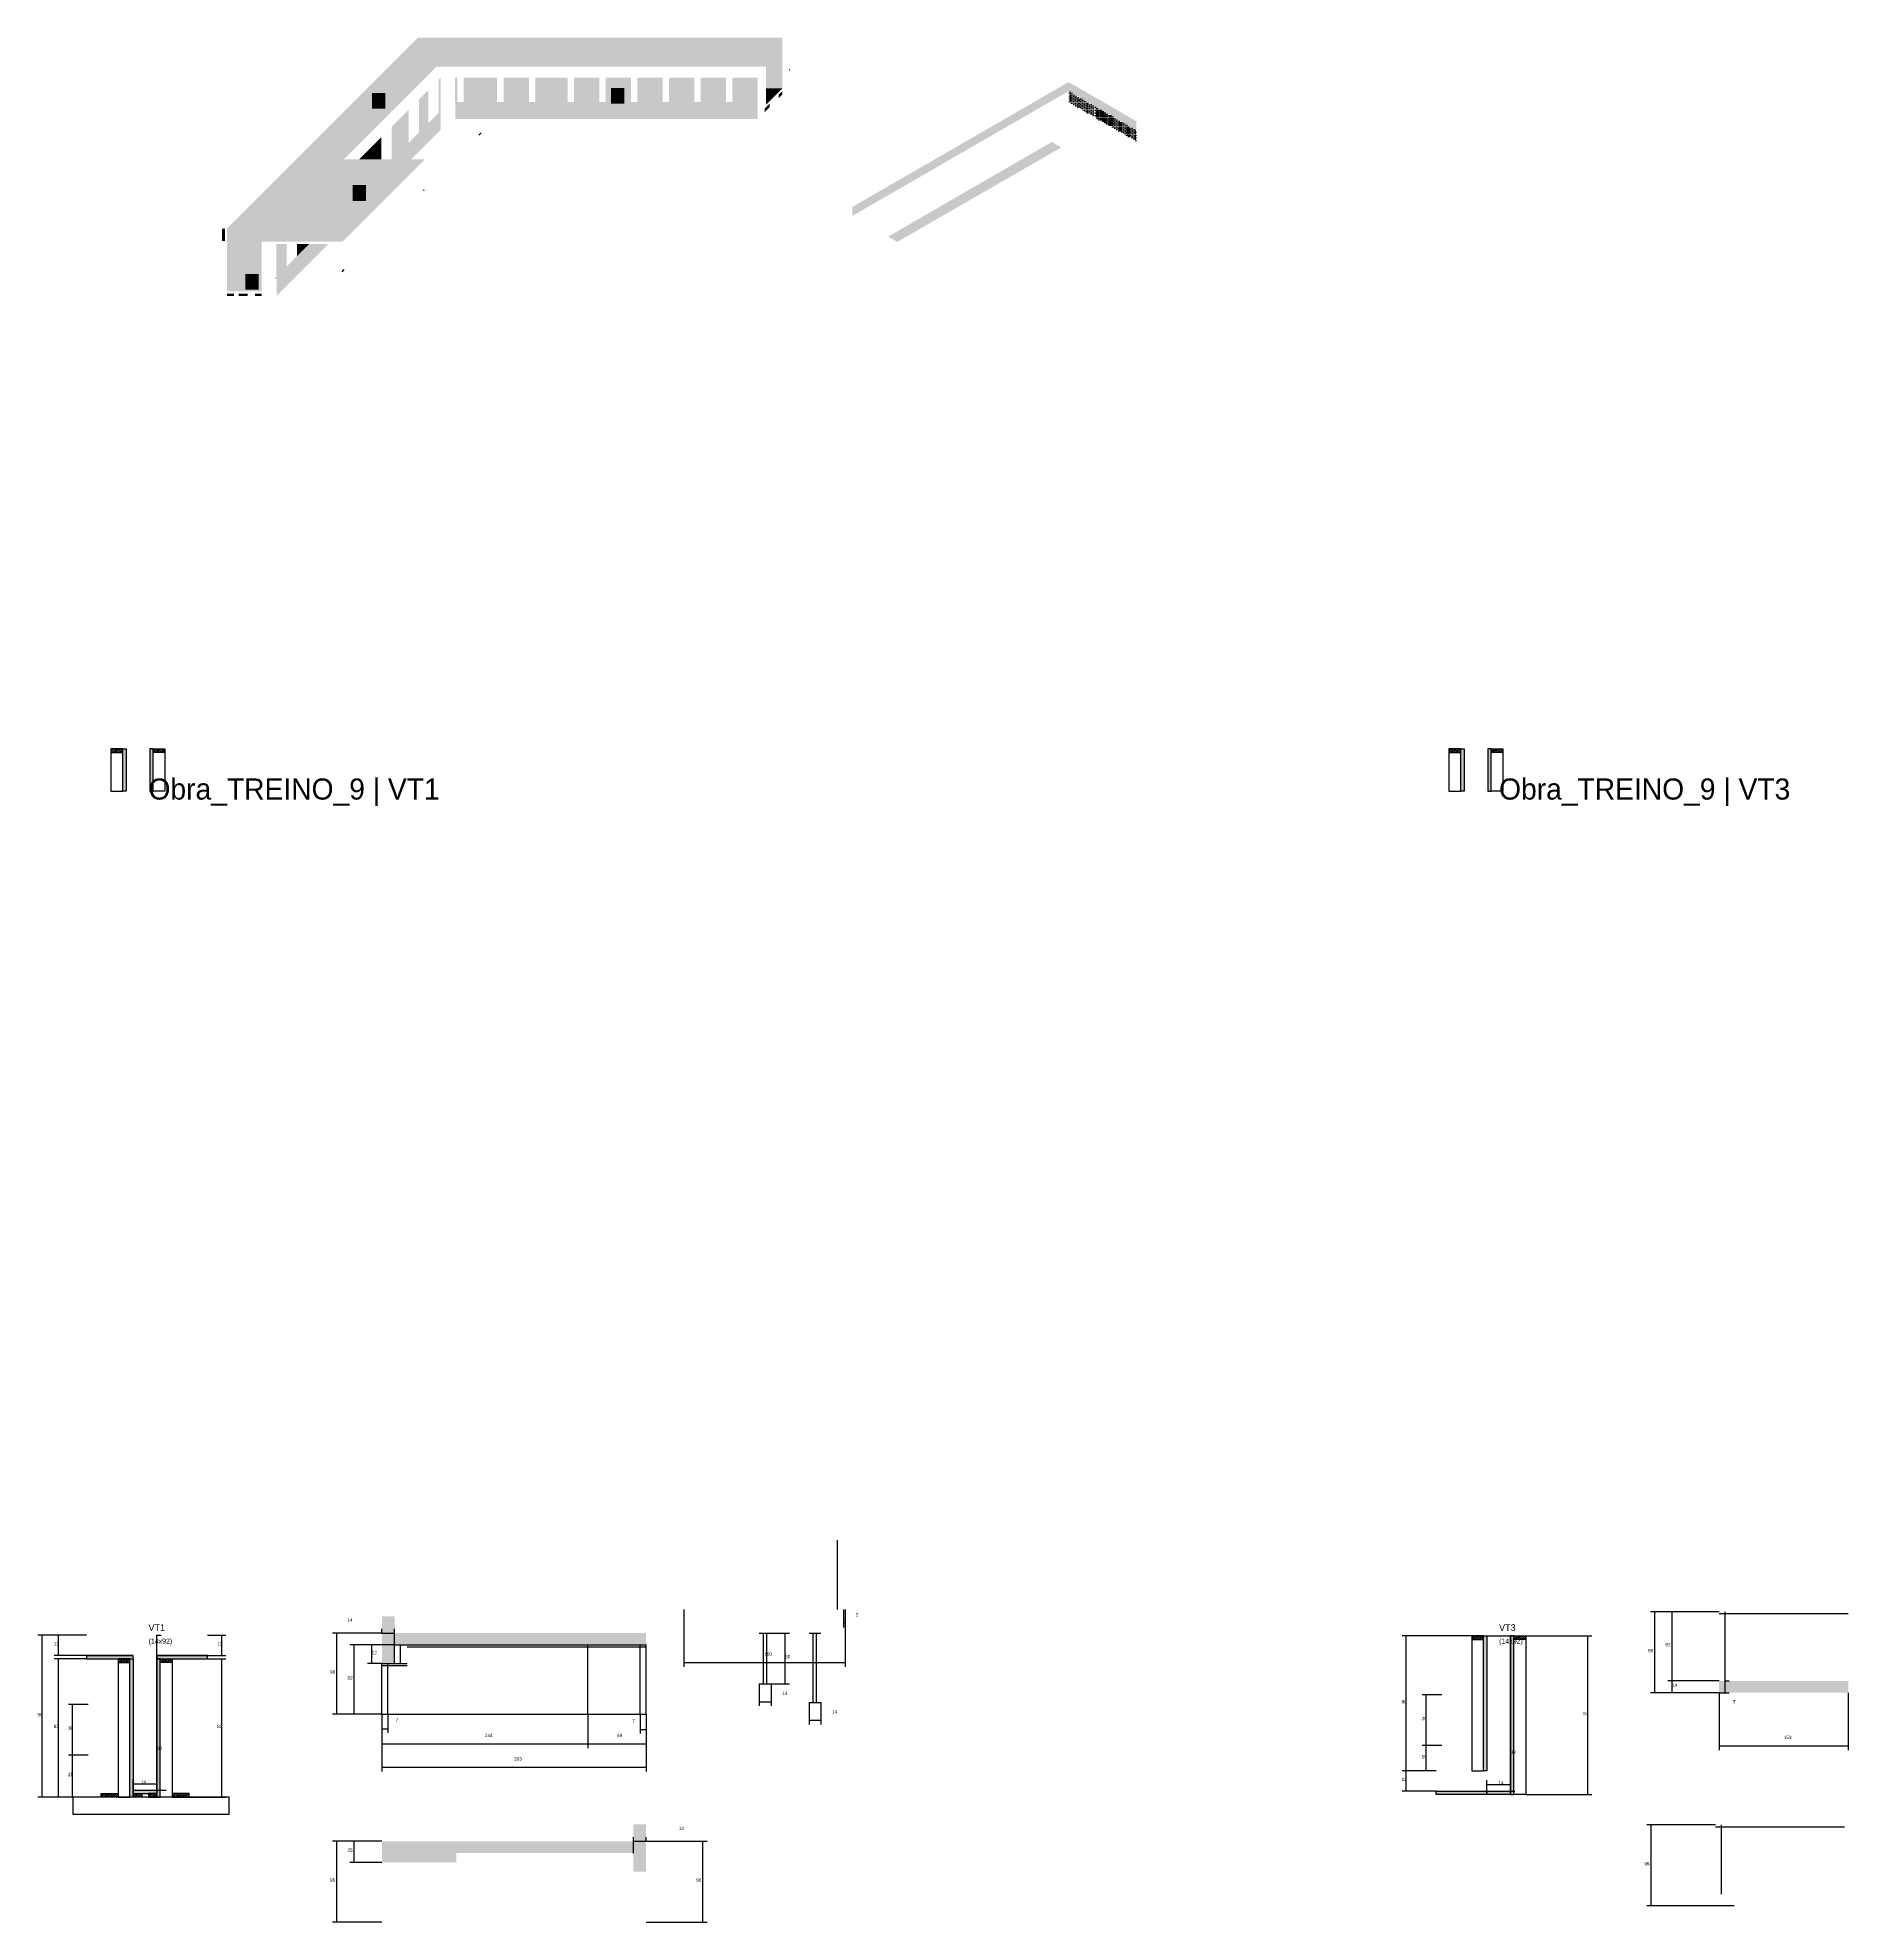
# Model space of a CAD drawing. Header units: metres. Extents: x -65046 to 21926, y -45195 to 1016.
# Drawn here: x 11069 to 13214, y -44340 to -42107 of the extents above; entities that cross this region are included whole.
import ezdxf

# ---------------------------------------------------------------- set-up
doc = ezdxf.new("R2010")
doc.units = ezdxf.units.M
for name, color, linetype in [('COTA', 241, 'Continuous'), ('Hachura', 253, 'Continuous'), ('LABEL_ID', 3, 'Continuous'), ('Madeira', 126, 'Continuous'), ('Painéis', 200, 'Continuous'), ('SARR_2.2x7', 40, 'Continuous'), ('SARR_EDITAR', 141, 'Continuous'), ('Texto Seção', 7, 'Continuous')]:
    doc.layers.add(name, color=color, linetype=linetype)
pattern_1 = [(45, (0, 0), (-230.1842, 230.1842), [])]

msp = doc.modelspace()

# ---------------------------------------------------------------- hatches: boundary and pattern name
at = {"layer": 'COTA'}
h = msp.add_hatch(dxfattribs=at)
h.set_pattern_fill('AR-CONC', scale=0.03)
h.paths.add_polyline_path([(11491.5, -44011.5), (11789.5, -44011.5), (11789.5, -43997.5), (11491.5, -43997.5), (11491.5, -43977.5), (11476.5, -43977.5), (11476.5, -44033.5), (11491.5, -44033.5)])
h = msp.add_hatch(dxfattribs=at)
h.set_pattern_fill('AR-CONC', scale=0.03)
h.paths.add_polyline_path([(13060.7, -44068.2), (13060.7, -44054.2), (13060.7, -44054.2), (13213.7, -44054.2), (13213.7, -44054.2), (13213.7, -44068.2), (13213.7, -44068.2), (13060.7, -44068.2)])
h = msp.add_hatch(dxfattribs=at)
h.set_pattern_fill('AR-CONC', scale=0.03)
h.paths.add_polyline_path([(11564.5, -44269.1), (11564.5, -44258.1), (11774.5, -44258.1), (11774.5, -44280.1), (11789.5, -44280.1), (11789.5, -44224.1), (11774.5, -44224.1), (11774.5, -44244.1), (11476.5, -44244.1), (11476.5, -44269.1)])
at = {"layer": 'Hachura'}
h = msp.add_hatch(color=8, dxfattribs=at)
h.dxf.hatch_style = 1
h.paths.add_polyline_path([(11334.2, -42348.9), (11519.2, -42163.9), (11519.2, -42107.4), (11519.2, -42107.4), (11293.1, -42333.5), (11293.1, -42407.9), (11334.2, -42366.9)])
h = msp.add_hatch(color=8, dxfattribs=at)
h.dxf.hatch_style = 1
h.paths.add_polyline_path([(11519.2, -42163.9), (11541.2, -42141.9), (11931.7, -42141.9), (11931.7, -42167.5), (11951, -42167.5), (11951, -42107.4), (11519.2, -42107.4)])
h = msp.add_hatch(color=8, dxfattribs=at)
h.dxf.hatch_style = 1
h.paths.add_polyline_path([(11960.6, -42144.9), (11958.6, -42144.9), (11958.6, -42147.1)])
h = msp.add_hatch(color=8, dxfattribs=at)
h.dxf.hatch_style = 1
h.paths.add_polyline_path([(11464.9, -42191.3), (11480.6, -42191.3), (11480.6, -42191.3), (11480.6, -42172.8), (11480.6, -42172.8), (11464.9, -42172.8), (11464.9, -42172.8), (11464.9, -42191.3)])
h = msp.add_hatch(color=8, dxfattribs=at)
h.dxf.hatch_style = 1
h.paths.add_polyline_path([(11522.8, -42217.2), (11531.5, -42208.6), (11531.5, -42208.6), (11531.5, -42169.6), (11531.5, -42169.6), (11522.8, -42178.3), (11522.8, -42178.3), (11522.8, -42217.2)])
h = msp.add_hatch(color=8, dxfattribs=at)
h.dxf.hatch_style = 1
h.paths.add_polyline_path([(11543.7, -42198.8), (11546, -42196.5), (11546, -42196.5), (11546, -42155), (11546, -42155), (11543.7, -42157.4), (11543.7, -42157.4), (11543.7, -42198.8)])
h = msp.add_hatch(color=8, dxfattribs=at)
h.dxf.hatch_style = 1
h.paths.add_polyline_path([(11563.3, -42183.6), (11565.8, -42183.6), (11565.8, -42183.6), (11565.8, -42154.9), (11565.8, -42154.9), (11563.3, -42154.9), (11563.3, -42154.9), (11563.3, -42183.6)])
h = msp.add_hatch(color=8, dxfattribs=at)
h.dxf.hatch_style = 1
h.paths.add_polyline_path([(11573.3, -42183.6), (11610.7, -42183.6), (11610.7, -42183.6), (11610.7, -42154.8), (11610.7, -42154.8), (11573.3, -42154.8), (11573.3, -42154.8), (11573.3, -42183.6)])
h = msp.add_hatch(color=8, dxfattribs=at)
h.dxf.hatch_style = 1
h.paths.add_polyline_path([(11610.6, -42183.6), (11613, -42183.6), (11613, -42183.6), (11613, -42154.9), (11613, -42154.9), (11610.6, -42154.9), (11610.6, -42154.9), (11610.6, -42183.6)])
h = msp.add_hatch(color=8, dxfattribs=at)
h.dxf.hatch_style = 1
h.paths.add_polyline_path([(11620.6, -42183.6), (11648.2, -42183.6), (11648.2, -42183.6), (11648.2, -42154.8), (11648.2, -42154.8), (11620.6, -42154.8), (11620.6, -42154.8), (11620.6, -42183.6)])
h = msp.add_hatch(color=8, dxfattribs=at)
h.dxf.hatch_style = 1
h.paths.add_polyline_path([(11648.1, -42183.6), (11650.6, -42183.6), (11650.6, -42183.6), (11650.6, -42154.9), (11650.6, -42154.9), (11648.1, -42154.9), (11648.1, -42154.9), (11648.1, -42183.6)])
h = msp.add_hatch(color=8, dxfattribs=at)
h.dxf.hatch_style = 1
h.paths.add_polyline_path([(11658.1, -42183.6), (11694.2, -42183.6), (11694.2, -42183.6), (11694.2, -42154.8), (11694.2, -42154.8), (11658.1, -42154.8), (11658.1, -42154.8), (11658.1, -42183.6)])
h = msp.add_hatch(color=8, dxfattribs=at)
h.dxf.hatch_style = 1
h.paths.add_polyline_path([(11694.1, -42183.6), (11696.5, -42183.6), (11696.5, -42183.6), (11696.5, -42154.9), (11696.5, -42154.9), (11694.1, -42154.9), (11694.1, -42154.9), (11694.1, -42183.6)])
h = msp.add_hatch(color=8, dxfattribs=at)
h.dxf.hatch_style = 1
h.paths.add_polyline_path([(11704, -42183.6), (11731.7, -42183.6), (11731.7, -42183.6), (11731.7, -42154.8), (11731.7, -42154.8), (11704, -42154.8), (11704, -42154.8), (11704, -42183.6)])
h = msp.add_hatch(color=8, dxfattribs=at)
h.dxf.hatch_style = 1
h.paths.add_polyline_path([(11731.6, -42183.6), (11734, -42183.6), (11734, -42183.6), (11734, -42154.9), (11734, -42154.9), (11731.6, -42154.9), (11731.6, -42154.9), (11731.6, -42183.6)])
h = msp.add_hatch(color=8, dxfattribs=at)
h.dxf.hatch_style = 1
h.paths.add_polyline_path([(11741.6, -42183.6), (11769.2, -42183.6), (11769.2, -42183.6), (11769.2, -42154.8), (11769.2, -42154.8), (11741.6, -42154.8), (11741.6, -42154.8), (11741.6, -42183.6)])
h = msp.add_hatch(color=8, dxfattribs=at)
h.dxf.hatch_style = 1
h.paths.add_polyline_path([(11747.8, -42185.7), (11763.6, -42185.7), (11763.6, -42185.7), (11763.6, -42167.1), (11763.6, -42167.1), (11747.8, -42167.1), (11747.8, -42167.1), (11747.8, -42185.7)])
h = msp.add_hatch(color=8, dxfattribs=at)
h.dxf.hatch_style = 1
h.paths.add_polyline_path([(11769.1, -42183.6), (11771.6, -42183.6), (11771.6, -42183.6), (11771.6, -42154.9), (11771.6, -42154.9), (11769.1, -42154.9), (11769.1, -42154.9), (11769.1, -42183.6)])
h = msp.add_hatch(color=8, dxfattribs=at)
h.dxf.hatch_style = 1
h.paths.add_polyline_path([(11779.1, -42183.6), (11806.8, -42183.6), (11806.8, -42183.6), (11806.8, -42154.8), (11806.8, -42154.8), (11779.1, -42154.8), (11779.1, -42154.8), (11779.1, -42183.6)])
h = msp.add_hatch(color=8, dxfattribs=at)
h.dxf.hatch_style = 1
h.paths.add_polyline_path([(11806.7, -42183.6), (11809.1, -42183.6), (11809.1, -42183.6), (11809.1, -42154.9), (11809.1, -42154.9), (11806.7, -42154.9), (11806.7, -42154.9), (11806.7, -42183.6)])
h = msp.add_hatch(color=8, dxfattribs=at)
h.dxf.hatch_style = 1
h.paths.add_polyline_path([(11816.6, -42183.6), (11844.3, -42183.6), (11844.3, -42183.6), (11844.3, -42154.8), (11844.3, -42154.8), (11816.6, -42154.8), (11816.6, -42154.8), (11816.6, -42183.6)])
h = msp.add_hatch(color=8, dxfattribs=at)
h.dxf.hatch_style = 1
h.paths.add_polyline_path([(11844.2, -42183.6), (11846.6, -42183.6), (11846.6, -42183.6), (11846.6, -42154.9), (11846.6, -42154.9), (11844.2, -42154.9), (11844.2, -42154.9), (11844.2, -42183.6)])
h = msp.add_hatch(color=8, dxfattribs=at)
h.dxf.hatch_style = 1
h.paths.add_polyline_path([(11854.2, -42183.6), (11881.8, -42183.6), (11881.8, -42183.6), (11881.8, -42154.8), (11881.8, -42154.8), (11854.2, -42154.8), (11854.2, -42154.8), (11854.2, -42183.6)])
h = msp.add_hatch(color=8, dxfattribs=at)
h.dxf.hatch_style = 1
h.paths.add_polyline_path([(11881.7, -42183.6), (11884.2, -42183.6), (11884.2, -42183.6), (11884.2, -42154.9), (11884.2, -42154.9), (11881.7, -42154.9), (11881.7, -42154.9), (11881.7, -42183.6)])
h = msp.add_hatch(color=8, dxfattribs=at)
h.dxf.hatch_style = 1
h.paths.add_polyline_path([(11891.7, -42183.6), (11919.4, -42183.6), (11919.4, -42183.6), (11919.4, -42154.8), (11919.4, -42154.8), (11891.7, -42154.8), (11891.7, -42154.8), (11891.7, -42183.6)])
h = msp.add_hatch(color=8, dxfattribs=at)
h.dxf.hatch_style = 1
h.paths.add_polyline_path([(11919.3, -42183.6), (11921.7, -42183.6), (11921.7, -42183.6), (11921.7, -42154.9), (11921.7, -42154.9), (11919.3, -42154.9), (11919.3, -42154.9), (11919.3, -42183.6)])
h = msp.add_hatch(color=8, dxfattribs=at)
h.dxf.hatch_style = 1
h.paths.add_polyline_path([(11931.7, -42167.5), (11931.7, -42186.6), (11951, -42167.5)])
h = msp.add_hatch(color=8, dxfattribs=at)
h.dxf.hatch_style = 1
h.paths.add_polyline_path([(11951, -42174.7), (11951, -42170.5), (11946.7, -42174.7), (11946.7, -42178.9)])
h = msp.add_hatch(color=8, dxfattribs=at)
h.dxf.hatch_style = 1
h.paths.add_polyline_path([(12033.9, -42307.9), (12033.9, -42318.5), (12033.9, -42318.5), (12290, -42170.7), (12290, -42170.7), (12290, -42160), (12290, -42160), (12033.9, -42307.9)])
h = msp.add_hatch(color=8, dxfattribs=at)
h.dxf.hatch_style = 1
h.paths.add_polyline_path([(12321.1, -42177.9), (12290, -42160), (12290, -42170.7), (12321.1, -42188.6), (12370.4, -42217.1), (12370.4, -42206.4)])
h = msp.add_hatch(dxfattribs=at)
h.set_pattern_fill('DOTS', scale=1.037)
h.paths.add_polyline_path([(12321.1, -42201.6), (12321.1, -42188.6), (12290, -42170.7), (12290, -42183.7)])
h = msp.add_hatch(color=8, dxfattribs=at)
h.dxf.hatch_style = 1
h.paths.add_polyline_path([(11490.4, -42249.6), (11508.1, -42231.9), (11508.1, -42231.9), (11508.1, -42192.9), (11508.1, -42192.9), (11490.4, -42210.7), (11490.4, -42210.7), (11490.4, -42249.6)])
h = msp.add_hatch(color=8, dxfattribs=at)
h.dxf.hatch_style = 1
h.paths.add_polyline_path([(11543.8, -42198.7), (11543.8, -42196.3), (11490.4, -42249.6), (11490.4, -42251.5), (11491, -42251.5)])
h = msp.add_hatch(color=8, dxfattribs=at)
h.dxf.hatch_style = 1
h.paths.add_polyline_path([(11546.1, -42213.5), (11546.1, -42196.4), (11491, -42251.5), (11511, -42251.5), (11546.1, -42216.4)])
h = msp.add_hatch(color=8, dxfattribs=at)
h.dxf.hatch_style = 1
h.paths.add_polyline_path([(11520.3, -42219.7), (11522.7, -42217.3), (11522.7, -42217.3), (11522.7, -42178), (11522.7, -42178), (11520.3, -42180.4), (11520.3, -42180.4), (11520.3, -42219.7)])
h = msp.add_hatch(color=8, dxfattribs=at)
h.dxf.hatch_style = 1
h.paths.add_polyline_path([(11921.8, -42183.6), (11762.1, -42183.6), (11749.2, -42183.6), (11563.4, -42183.6), (11563.4, -42203.6), (11921.8, -42203.6)])
h = msp.add_hatch(color=8, dxfattribs=at)
h.dxf.hatch_style = 1
h.paths.add_polyline_path([(11935.8, -42185.5), (11929.8, -42191.5), (11929.8, -42195.7), (11935.8, -42189.7)])
h = msp.add_hatch(dxfattribs=at)
h.set_pattern_fill('DOTS', scale=1.037)
h.paths.add_polyline_path([(12321.8, -42189), (12321.8, -42202.1), (12343, -42214.3), (12343, -42201.2)])
h = msp.add_hatch(dxfattribs=at)
h.set_pattern_fill('ANSI36', scale=15)
h.paths.add_polyline_path([(11334.3, -42220.2), (11331.8, -42222.7), (11388.4, -42222.7), (11390.9, -42220.2)])
h = msp.add_hatch(color=8, dxfattribs=at)
h.dxf.hatch_style = 1
h.paths.add_polyline_path([(11490.3, -42210.8), (11487.9, -42213.1), (11487.9, -42251.6), (11490.3, -42251.6)])
h = msp.add_hatch(dxfattribs=at)
h.set_pattern_fill('ANSI36', scale=15)
h.paths.add_polyline_path([(11620, -42220.2), (11542.3, -42220.2), (11539.8, -42222.7), (11617.5, -42222.7)])
h = msp.add_hatch(dxfattribs=at)
h.set_pattern_fill('ANSI36', scale=15)
h.paths.add_polyline_path([(11620, -42220.2), (11617.5, -42222.7), (11617.5, -42236.3), (11620, -42233.8)])
h = msp.add_hatch(dxfattribs=at)
h.set_pattern_fill('DOTS', scale=1.037)
h.paths.add_polyline_path([(12343.3, -42201.4), (12343.3, -42214.4), (12370.4, -42230.1), (12370.4, -42217.1)])
h = msp.add_hatch(color=8, dxfattribs=at)
h.dxf.hatch_style = 1
h.paths.add_polyline_path([(11449.5, -42251.5), (11475.7, -42251.5), (11475.7, -42225.4)])
h = msp.add_hatch(color=8, dxfattribs=at)
h.dxf.hatch_style = 1
h.paths.add_polyline_path([(12281.4, -42237.4), (12271, -42231.4), (12271, -42230.5), (12076.2, -42343), (12087.1, -42349.3)])
h = msp.add_hatch(color=8, dxfattribs=at)
h.dxf.hatch_style = 1
h.paths.add_polyline_path([(11334.2, -42348.9), (11336.8, -42348.9), (11349.1, -42348.9), (11429.8, -42348.9), (11527.2, -42251.5), (11431.6, -42251.5)])
h = msp.add_hatch(color=8, dxfattribs=at)
h.dxf.hatch_style = 1
h.paths.add_polyline_path([(11441.9, -42300.9), (11457.8, -42300.9), (11457.8, -42300.9), (11457.8, -42282), (11457.8, -42282), (11441.9, -42282), (11441.9, -42282), (11441.9, -42300.9)])
h = msp.add_hatch(dxfattribs=at)
h.set_pattern_fill('ANSI36', scale=15)
h.paths.add_polyline_path([(11267.4, -42287.6), (11264.8, -42290.1), (11321.4, -42290.1), (11323.9, -42287.6)])
h = msp.add_hatch(dxfattribs=at)
h.set_pattern_fill('ANSI36', scale=15)
h.paths.add_polyline_path([(11494, -42287.6), (11491.5, -42290.1), (11550.5, -42290.1), (11553, -42287.6)])
h = msp.add_hatch(dxfattribs=at)
h.set_pattern_fill('ANSI36', scale=15)
h.paths.add_polyline_path([(11553, -42287.6), (11550.5, -42290.1), (11550.5, -42303.7), (11553, -42301.2)])
h = msp.add_hatch(color=8, dxfattribs=at)
h.dxf.hatch_style = 1
h.paths.add_polyline_path([(11290.6, -42333.5), (11286.9, -42333.5), (11286.9, -42348.4), (11290.6, -42348.4)])
h = msp.add_hatch(color=8, dxfattribs=at)
h.dxf.hatch_style = 1
h.paths.add_polyline_path([(11393.1, -42351.7), (11390.5, -42351.7), (11349.1, -42393.1), (11351.7, -42393.1)])
h = msp.add_hatch(color=8, dxfattribs=at)
h.dxf.hatch_style = 1
h.paths.add_polyline_path([(11351.4, -42390.8), (11363.7, -42378.5), (11363.7, -42378.5), (11363.7, -42351.7), (11363.7, -42351.7), (11351.4, -42351.7), (11351.4, -42351.7), (11351.4, -42390.8)])
h = msp.add_hatch(color=8, dxfattribs=at)
h.dxf.hatch_style = 1
h.paths.add_polyline_path([(11413.4, -42351.7), (11407.9, -42351.7), (11393.1, -42351.7), (11351.7, -42393.1), (11351.7, -42413.4)])
h = msp.add_hatch(color=8, dxfattribs=at)
h.dxf.hatch_style = 1
h.paths.add_polyline_path([(11375.9, -42366.3), (11378.2, -42364), (11378.2, -42364), (11378.2, -42351.8), (11378.2, -42351.8), (11375.9, -42351.8), (11375.9, -42351.8), (11375.9, -42366.3)])
h = msp.add_hatch(color=8, dxfattribs=at)
h.dxf.hatch_style = 1
h.paths.add_polyline_path([(11378.4, -42363.8), (11390.5, -42351.7), (11390.5, -42351.7), (11378.4, -42351.7), (11378.4, -42351.7), (11378.4, -42363.8)])
h = msp.add_hatch(color=8, dxfattribs=at)
h.dxf.hatch_style = 1
h.paths.add_polyline_path([(11293.1, -42407.9), (11334.2, -42407.9), (11334.2, -42366.9)])
h = msp.add_hatch(dxfattribs=at)
h.set_pattern_fill('ANSI36', scale=15)
h.paths.add_polyline_path([(11173.3, -42382.2), (11170.8, -42384.7), (11278.2, -42384.7), (11278.2, -42382.2)])
h = msp.add_hatch(color=8, dxfattribs=at)
h.dxf.hatch_style = 1
h.paths.add_polyline_path([(11314.7, -42405.9), (11330.4, -42405.9), (11330.4, -42405.9), (11330.4, -42387.3), (11330.4, -42387.3), (11314.7, -42387.3), (11314.7, -42387.3), (11314.7, -42405.9)])
h = msp.add_hatch(color=8, dxfattribs=at)
h.dxf.hatch_style = 1
h.paths.add_polyline_path([(11314.7, -42405.9), (11330.4, -42405.9), (11330.4, -42405.9), (11330.4, -42387.3), (11330.4, -42387.3), (11314.7, -42387.3), (11314.7, -42387.3), (11314.7, -42405.9)])
h = msp.add_hatch(dxfattribs=at)
h.set_pattern_fill('ANSI36', scale=15)
h.paths.add_polyline_path([(11382.9, -42382.2), (11380.4, -42384.7), (11380.4, -42384.7), (11456.5, -42384.7), (11456.5, -42384.7), (11459, -42382.2), (11459, -42382.2), (11382.9, -42382.2)])
h = msp.add_hatch(dxfattribs=at)
h.set_pattern_fill('ANSI36', scale=15)
h.paths.add_polyline_path([(11459, -42382.2), (11456.5, -42384.7), (11456.5, -42398.3), (11459, -42395.8)])
h = msp.add_hatch(color=8, dxfattribs=at)
h.dxf.hatch_style = 1
h.paths.add_polyline_path([(11301.4, -42410.5), (11293.1, -42410.5), (11293.1, -42413.4), (11301.4, -42413.4)])
h = msp.add_hatch(color=8, dxfattribs=at)
h.dxf.hatch_style = 1
h.paths.add_polyline_path([(11317.6, -42410.5), (11306.9, -42410.5), (11306.9, -42413.4), (11317.6, -42413.4)])
h = msp.add_hatch(color=8, dxfattribs=at)
h.dxf.hatch_style = 1
h.paths.add_polyline_path([(11334.2, -42410.5), (11326, -42410.5), (11326, -42413.4), (11334.2, -42413.4)])
h = msp.add_hatch(dxfattribs=at)
h.set_pattern_fill('ANSI31', scale=0.5)
h.paths.add_polyline_path([(11169.5, -42954.4), (11169.5, -42950), (11169.5, -42950), (11155.5, -42950), (11155.5, -42950), (11155.5, -42954.4), (11155.5, -42954.4), (11169.5, -42954.4)])
h = msp.add_hatch(color=8, dxfattribs=at)
h.dxf.hatch_style = 1
h.paths.add_polyline_path([(11173.5, -42950), (11169.5, -42950), (11169.5, -43000), (11173.5, -43000)])
h = msp.add_hatch(color=8, dxfattribs=at)
h.dxf.hatch_style = 1
h.paths.add_polyline_path([(11205.5, -42950), (11201.5, -42950), (11201.5, -43000), (11205.5, -43000)])
h = msp.add_hatch(dxfattribs=at)
h.set_pattern_fill('ANSI31', scale=0.5)
h.paths.add_polyline_path([(11205.5, -42954.4), (11205.5, -42950), (11205.5, -42950), (11219.5, -42950), (11219.5, -42950), (11219.5, -42954.4), (11219.5, -42954.4), (11205.5, -42954.4)])
h = msp.add_hatch(dxfattribs=at)
h.set_pattern_fill('ANSI31', scale=0.5)
h.paths.add_polyline_path([(12754.5, -42954.4), (12754.5, -42950), (12754.5, -42950), (12740.5, -42950), (12740.5, -42950), (12740.5, -42954.4), (12740.5, -42954.4), (12754.5, -42954.4)])
h = msp.add_hatch(color=8, dxfattribs=at)
h.dxf.hatch_style = 1
h.paths.add_polyline_path([(12758.5, -42950), (12754.5, -42950), (12754.5, -43000), (12758.5, -43000)])
h = msp.add_hatch(color=8, dxfattribs=at)
h.dxf.hatch_style = 1
h.paths.add_polyline_path([(12790.5, -42950), (12786.5, -42950), (12786.5, -43000), (12790.5, -43000)])
h = msp.add_hatch(dxfattribs=at)
h.set_pattern_fill('ANSI31', scale=0.5)
h.paths.add_polyline_path([(12790.5, -42954.4), (12790.5, -42950), (12790.5, -42950), (12804.5, -42950), (12804.5, -42950), (12804.5, -42954.4), (12804.5, -42954.4), (12790.5, -42954.4)])
h = msp.add_hatch(dxfattribs=at)
h.set_pattern_fill('ANSI31', scale=0.5)
h.paths.add_polyline_path([(12781.6, -44005.2), (12781.6, -44000.8), (12781.6, -44000.8), (12767.6, -44000.8), (12767.6, -44000.8), (12767.6, -44005.2), (12767.6, -44005.2), (12781.6, -44005.2)])
h = msp.add_hatch(color=8, dxfattribs=at)
h.dxf.hatch_style = 1
h.paths.add_polyline_path([(12781.6, -44000.8), (12785.6, -44000.8), (12785.6, -44000.8), (12785.6, -44160.8), (12785.6, -44160.8), (12781.6, -44160.8), (12781.6, -44160.8), (12781.6, -44000.8)])
h = msp.add_hatch(color=8, dxfattribs=at)
h.dxf.hatch_style = 1
h.paths.add_polyline_path([(12813.6, -44000.8), (12817.6, -44000.8), (12817.6, -44000.8), (12817.6, -44188.8), (12817.6, -44188.8), (12813.6, -44188.8), (12813.6, -44188.8), (12813.6, -44000.8)])
h = msp.add_hatch(dxfattribs=at)
h.set_pattern_fill('ANSI31', scale=0.5)
h.paths.add_polyline_path([(12817.6, -44005.2), (12817.6, -44000.8), (12817.6, -44000.8), (12831.6, -44000.8), (12831.6, -44000.8), (12831.6, -44005.2), (12831.6, -44005.2), (12817.6, -44005.2)])
h = msp.add_hatch(color=8, dxfattribs=at)
h.dxf.hatch_style = 1
h.paths.add_polyline_path([(11182, -44028), (11182, -44024), (11182, -44024), (11126.4, -44024), (11126.4, -44024), (11126.4, -44028), (11126.4, -44028), (11182, -44028)])
h = msp.add_hatch(dxfattribs=at)
h.set_pattern_fill('ANSI31', scale=0.5)
h.paths.add_polyline_path([(11178, -44032.4), (11178, -44028), (11178, -44028), (11164, -44028), (11164, -44028), (11164, -44032.4), (11164, -44032.4), (11178, -44032.4)])
h = msp.add_hatch(color=8, dxfattribs=at)
h.dxf.hatch_style = 1
h.paths.add_polyline_path([(11178, -44028), (11182, -44028), (11182, -44028), (11182, -44192), (11182, -44192), (11178, -44192), (11178, -44192), (11178, -44028)])
h = msp.add_hatch(color=8, dxfattribs=at)
h.dxf.hatch_style = 1
h.paths.add_polyline_path([(11270, -44028), (11270, -44024), (11270, -44024), (11210, -44024), (11210, -44024), (11210, -44028), (11210, -44028), (11270, -44028)])
h = msp.add_hatch(color=8, dxfattribs=at)
h.dxf.hatch_style = 1
h.paths.add_polyline_path([(11214, -44028), (11210, -44028), (11210, -44028), (11210, -44192), (11210, -44192), (11214, -44192), (11214, -44192), (11214, -44028)])
h = msp.add_hatch(dxfattribs=at)
h.set_pattern_fill('ANSI31', scale=0.5)
h.paths.add_polyline_path([(11214, -44032.4), (11214, -44028), (11214, -44028), (11228, -44028), (11228, -44028), (11228, -44032.4), (11228, -44032.4), (11214, -44032.4)])
h = msp.add_hatch(color=8, dxfattribs=at)
h.dxf.hatch_style = 1
h.paths.add_polyline_path([(11210, -44187.6), (11210, -44184), (11210, -44184), (11182, -44184), (11182, -44184), (11182, -44187.6), (11182, -44187.6), (11210, -44187.6)])
h = msp.add_hatch(color=8, dxfattribs=at)
h.dxf.hatch_style = 1
h.paths.add_polyline_path([(12725.6, -44188.8), (12725.6, -44184.8), (12725.6, -44184.8), (12785.6, -44184.8), (12785.6, -44184.8), (12785.6, -44188.8), (12785.6, -44188.8), (12725.6, -44188.8)])
h = msp.add_hatch(color=8, dxfattribs=at)
h.dxf.hatch_style = 1
h.paths.add_polyline_path([(12785.6, -44188.8), (12785.6, -44184.8), (12785.6, -44184.8), (12813.6, -44184.8), (12813.6, -44184.8), (12813.6, -44188.8), (12813.6, -44188.8), (12785.6, -44188.8)])
h = msp.add_hatch(dxfattribs=at)
h.set_pattern_fill('ANSI31', scale=0.5)
h.paths.add_polyline_path([(11144, -44192), (11144, -44187.6), (11144, -44187.6), (11164, -44187.6), (11164, -44187.6), (11164, -44192), (11164, -44192), (11144, -44192)])
h = msp.add_hatch(dxfattribs=at)
h.set_pattern_fill('ANSI31', scale=0.5)
h.paths.add_polyline_path([(11182, -44192), (11182, -44187.6), (11182, -44187.6), (11192, -44187.6), (11192, -44187.6), (11192, -44192), (11192, -44192), (11182, -44192)])
h = msp.add_hatch(dxfattribs=at)
h.set_pattern_fill('ANSI31', scale=0.5)
h.paths.add_polyline_path([(11210, -44192), (11210, -44187.6), (11210, -44187.6), (11200, -44187.6), (11200, -44187.6), (11200, -44192), (11200, -44192), (11210, -44192)])
h = msp.add_hatch(dxfattribs=at)
h.set_pattern_fill('ANSI31', scale=0.5)
h.paths.add_polyline_path([(11248, -44192), (11248, -44187.6), (11248, -44187.6), (11228, -44187.6), (11228, -44187.6), (11228, -44192), (11228, -44192), (11248, -44192)])
at = {"layer": 'Madeira'}
h = msp.add_hatch(dxfattribs=at)
h.set_pattern_fill('PATRON00077', scale=102.529)
h.set_pattern_definition(pattern_1)
h.paths.add_polyline_path([(12033.9, -42318.5), (12033.9, -42331.6), (12033.9, -42331.6), (12290, -42183.7), (12290, -42183.7), (12290, -42170.7), (12290, -42170.7), (12033.9, -42318.5)])
h = msp.add_hatch(dxfattribs=at)
h.set_pattern_fill('PATRON00077', scale=102.529)
h.set_pattern_definition(pattern_1)
h.paths.add_polyline_path([(12033.9, -42331.6), (12064.9, -42349.5), (12064.9, -42349.5), (12321.1, -42201.6), (12321.1, -42201.6), (12290, -42183.7), (12290, -42183.7), (12033.9, -42331.6)])
h = msp.add_hatch(dxfattribs=at)
h.set_pattern_fill('PATRON00077', scale=102.529)
h.set_pattern_definition(pattern_1)
h.paths.add_polyline_path([(12114.3, -42378), (12370.4, -42230.1), (12370.4, -42230.1), (12343.3, -42214.4), (12343.3, -42214.4), (12087.2, -42362.3), (12087.2, -42362.3), (12114.3, -42378)])
h = msp.add_hatch(dxfattribs=at)
h.set_pattern_fill('PATRON00077', scale=102.529)
h.set_pattern_definition(pattern_1)
h.paths.add_polyline_path([(12292.1, -42243.6), (12343, -42214.3), (12343, -42214.3), (12321.3, -42201.7), (12321.3, -42201.7), (12271, -42231.4), (12271, -42231.4), (12292.1, -42243.6)])
h = msp.add_hatch(dxfattribs=at)
h.set_pattern_fill('PATRON00077', scale=102.529)
h.set_pattern_definition(pattern_1)
h.paths.add_polyline_path([(12292.5, -42243.8), (12281.2, -42237.3), (12281.2, -42237.3), (12087.1, -42349.3), (12087.1, -42349.3), (12087.1, -42362.3), (12087.1, -42362.3), (12292.5, -42243.8)])

# ---------------------------------------------------------------- linework, layer by layer
at = {"layer": 'COTA'}
for p, q in [((11834.4, -43969.4), (11834.4, -44037.3)), ((12023.4, -43969.4), (12023.4, -43990.7)), ((12025.4, -43969.4), (12025.4, -44037.3)), ((12025.4, -43969.4), (12025.4, -43990.7)), ((13060.7, -43972.2), (12979.4, -43972.2)), ((12984.4, -44068.2), (12984.4, -43972.2)), ((13060.7, -43972.2), (13000, -43972.2)), ((13005, -44054.2), (13005, -43972.2)), ((11126.4, -44000), (11069, -44000)), ((11074, -44192), (11074, -44000)), ((11126.4, -44000), (11088.3, -44000)), ((11093.3, -44024), (11093.3, -44000)), ((11210, -44184), (11210, -44000)), ((11210, -44000), (11215, -44000)), ((11270, -44000), (11291.8, -44000)), ((11286.8, -44024), (11286.8, -44000)), ((11476.5, -43997.5), (11418, -43997.5)), ((11423, -44093.5), (11423, -43997.5)), ((11476.5, -43997.5), (11476.5, -43992.5)), ((11476.5, -43997.5), (11491.5, -43997.5)), ((11491.5, -44011.5), (11491.5, -43992.5)), ((11937.6, -43997.5), (11959.2, -43997.5)), ((11954.2, -44057.5), (11954.2, -43997.5)), ((12023.4, -43985.7), (12025.4, -43985.7)), ((12767.6, -44000.8), (12685, -44000.8)), ((12690, -44160.8), (12690, -44000.8)), ((12774.6, -44000.8), (12818.6, -44000.8)), ((12813.6, -44184.8), (12813.6, -44000.8)), ((12831.6, -44000.8), (12910, -44000.8)), ((12905, -44188.8), (12905, -44000.8)), ((11126.4, -44024), (11088.3, -44024)), ((11126.4, -44028), (11088.3, -44028)), ((11093.3, -44192), (11093.3, -44028)), ((11270, -44024), (11291.8, -44024)), ((11270, -44028), (11291.8, -44028)), ((11286.8, -44192), (11286.8, -44028)), ((11491.5, -44011.5), (11438.7, -44011.5)), ((11443.7, -44093.5), (11443.7, -44011.5)), ((11491.5, -44011.5), (11459.6, -44011.5)), ((11464.6, -44033.5), (11464.6, -44011.5)), ((11476.5, -44033.5), (11459.6, -44033.5)), ((11834.4, -44032.3), (12025.4, -44032.3)), ((11923.6, -44057.5), (11923.6, -44083.8)), ((11937.6, -44057.5), (11959.2, -44057.5)), ((11937.6, -44057.5), (11937.6, -44083.8)), ((12732.3, -44070.7), (12708.7, -44070.7)), ((12713.7, -44130.8), (12713.7, -44070.7)), ((13060.7, -44068.2), (12979.4, -44068.2)), ((13060.7, -44054.2), (13000, -44054.2)), ((13060.7, -44054.2), (13000, -44054.2)), ((13060.7, -44068.2), (13000, -44068.2)), ((13005, -44068.2), (13005, -44054.2)), ((13060.7, -44068.2), (13060.7, -44136.1)), ((13060.7, -44068.2), (13072.7, -44068.2)), ((13067.7, -44068.2), (13067.7, -44054.2)), ((13067.7, -44054.2), (13072.7, -44054.2)), ((13213.7, -44068.2), (13213.7, -44136.1)), ((11128.7, -44081.9), (11105.1, -44081.9)), ((11110.1, -44142), (11110.1, -44081.9)), ((11476.5, -44093.5), (11418, -44093.5)), ((11476.5, -44093.5), (11438.7, -44093.5)), ((11476.5, -44093.5), (11476.5, -44133.7)), ((11476.5, -44093.5), (11476.5, -44161.4)), ((11476.5, -44093.5), (11476.5, -44115.7)), ((11483.5, -44093.5), (11483.5, -44115.7)), ((11720.5, -44093.5), (11720.5, -44133.7)), ((11720.5, -44093.5), (11720.5, -44133.7)), ((11782.5, -44093.5), (11782.5, -44116.6)), ((11789.5, -44093.5), (11789.5, -44161.4)), ((11789.5, -44093.5), (11789.5, -44133.7)), ((11789.5, -44093.5), (11789.5, -44116.6)), ((11923.6, -44078.8), (11937.6, -44078.8)), ((11982.5, -44079.5), (11982.5, -44105.8)), ((11996.5, -44079.5), (11996.5, -44105.8)), ((11476.5, -44110.7), (11483.5, -44110.7)), ((11782.5, -44111.6), (11789.5, -44111.6)), ((11982.5, -44100.8), (11996.5, -44100.8)), ((11476.5, -44128.7), (11720.5, -44128.7)), ((11720.5, -44128.7), (11789.5, -44128.7)), ((12732.3, -44130.8), (12708.7, -44130.8)), ((12732.3, -44130.8), (12708.7, -44130.8)), ((12713.7, -44160.8), (12713.7, -44130.8)), ((13060.7, -44131.1), (13213.7, -44131.1)), ((11128.7, -44142), (11105.1, -44142)), ((11128.7, -44142), (11105.1, -44142)), ((11110.1, -44192), (11110.1, -44142)), ((11476.5, -44156.4), (11789.5, -44156.4)), ((12725.6, -44160.8), (12685, -44160.8)), ((12725.6, -44160.8), (12685, -44160.8)), ((12690, -44184.8), (12690, -44160.8)), ((12725.6, -44160.8), (12708.7, -44160.8)), ((11182, -44192), (11182, -44171)), ((11182, -44176), (11210, -44176)), ((11221, -44184), (11205, -44184)), ((11210, -44192), (11210, -44171)), ((12725.6, -44184.8), (12685, -44184.8)), ((12774.6, -44184.8), (12818.6, -44184.8)), ((12785.6, -44184.8), (12785.6, -44171.8)), ((12785.6, -44176.8), (12813.6, -44176.8)), ((12813.6, -44184.8), (12813.6, -44171.8)), ((11148.4, -44192), (11069, -44192)), ((11148.4, -44192), (11088.3, -44192)), ((11128.7, -44192), (11105.1, -44192)), ((11243.6, -44192), (11291.8, -44192)), ((12831.6, -44188.8), (12910, -44188.8)), ((13056.3, -44224.7), (12975, -44224.7)), ((12980, -44320.7), (12980, -44224.7)), ((11476.5, -44244.1), (11418, -44244.1)), ((11423, -44340.1), (11423, -44244.1)), ((11476.5, -44244.1), (11438.7, -44244.1)), ((11443.7, -44269.1), (11443.7, -44244.1)), ((11774.5, -44258.1), (11774.5, -44239.1)), ((11774.5, -44244.1), (11789.5, -44244.1)), ((11789.5, -44244.1), (11789.5, -44239.1)), ((11789.5, -44244.1), (11861.8, -44244.1)), ((11856.8, -44340.1), (11856.8, -44244.1)), ((11476.5, -44269.1), (11438.7, -44269.1)), ((11476.5, -44340.1), (11418, -44340.1)), ((11789.5, -44340.1), (11861.8, -44340.1)), ((13078.3, -44320.7), (12975, -44320.7))]:
    msp.add_line(p, q, dxfattribs=at)
at = {"layer": 'Madeira'}
for points in [[(11169.5, -42954.4), (11169.5, -42950), (11155.5, -42950), (11155.5, -42954.4)], [(11169.5, -42950), (11155.5, -42950), (11155.5, -43000), (11169.5, -43000)], [(11205.5, -42954.4), (11205.5, -42950), (11219.5, -42950), (11219.5, -42954.4)], [(11205.5, -42950), (11219.5, -42950), (11219.5, -43000), (11205.5, -43000)], [(12754.5, -42954.4), (12754.5, -42950), (12740.5, -42950), (12740.5, -42954.4)], [(12754.5, -42950), (12740.5, -42950), (12740.5, -43000), (12754.5, -43000)], [(12790.5, -42954.4), (12790.5, -42950), (12804.5, -42950), (12804.5, -42954.4)], [(12790.5, -42950), (12804.5, -42950), (12804.5, -43000), (12790.5, -43000)], [(12781.6, -44005.2), (12781.6, -44000.8), (12767.6, -44000.8), (12767.6, -44005.2)], [(12781.6, -44000.8), (12767.6, -44000.8), (12767.6, -44160.8), (12781.6, -44160.8)], [(12817.6, -44005.2), (12817.6, -44000.8), (12831.6, -44000.8), (12831.6, -44005.2)], [(12817.6, -44000.8), (12831.6, -44000.8), (12831.6, -44188.8), (12817.6, -44188.8)], [(11178, -44032.4), (11178, -44028), (11164, -44028), (11164, -44032.4)], [(11178, -44028), (11164, -44028), (11164, -44192), (11178, -44192)], [(11214, -44032.4), (11214, -44028), (11228, -44028), (11228, -44032.4)], [(11214, -44028), (11228, -44028), (11228, -44192), (11214, -44192)], [(11110.5, -44212), (11295.7, -44212), (11295.7, -44192), (11110.5, -44192)], [(11144, -44192), (11144, -44187.6), (11164, -44187.6), (11164, -44192)], [(11182, -44192), (11182, -44187.6), (11192, -44187.6), (11192, -44192)], [(11210, -44192), (11210, -44187.6), (11200, -44187.6), (11200, -44192)], [(11248, -44192), (11248, -44187.6), (11228, -44187.6), (11228, -44192)]]:
    msp.add_lwpolyline(points, close=True, dxfattribs=at)
at = {"layer": 'Painéis'}
for p, q in [((11923.6, -43997.5), (11937.6, -43997.5)), ((11982.5, -43997.5), (11996.5, -43997.5)), ((12813.6, -44188.8), (12813.6, -44000.8)), ((11126.4, -44024), (11182, -44024)), ((11210, -44024), (11270, -44024)), ((11491.5, -44011.5), (11789.5, -44011.5)), ((11491.5, -44033.5), (11491.5, -44011.5)), ((11720.5, -44093.5), (11720.5, -44011.5)), ((11789.5, -44093.5), (11789.5, -44011.5)), ((11476.5, -44033.5), (11491.5, -44033.5)), ((11476.5, -44093.5), (11476.5, -44033.5)), ((11923.6, -44057.5), (11937.6, -44057.5)), ((11476.5, -44093.5), (11789.5, -44093.5)), ((11982.5, -44079.5), (11996.5, -44079.5)), ((12725.6, -44184.8), (12785.6, -44184.8)), ((12725.6, -44188.8), (12725.6, -44184.8)), ((12785.6, -44184.8), (12813.6, -44184.8)), ((12785.6, -44188.8), (12785.6, -44184.8)), ((12813.6, -44188.8), (12813.6, -44184.8))]:
    msp.add_line(p, q, dxfattribs=at)
for points in [[(11169.5, -42950), (11173.5, -42950), (11173.5, -43000), (11169.5, -43000)], [(11205.5, -42950), (11201.5, -42950), (11201.5, -43000), (11205.5, -43000)], [(12754.5, -42950), (12758.5, -42950), (12758.5, -43000), (12754.5, -43000)], [(12790.5, -42950), (12786.5, -42950), (12786.5, -43000), (12790.5, -43000)], [(12781.6, -44000.8), (12785.6, -44000.8), (12785.6, -44160.8), (12781.6, -44160.8)], [(12817.6, -44000.8), (12813.6, -44000.8), (12813.6, -44188.8), (12817.6, -44188.8)], [(11182, -44028), (11182, -44024), (11126.4, -44024), (11126.4, -44028)], [(11178, -44028), (11182, -44028), (11182, -44192), (11178, -44192)], [(11270, -44028), (11270, -44024), (11210, -44024), (11210, -44028)], [(11214, -44028), (11210, -44028), (11210, -44192), (11214, -44192)], [(11210, -44187.6), (11210, -44184), (11182, -44184), (11182, -44187.6)], [(12725.6, -44188.8), (12725.6, -44184.8), (12785.6, -44184.8), (12785.6, -44188.8)], [(12785.6, -44188.8), (12785.6, -44184.8), (12813.6, -44184.8), (12813.6, -44188.8)]]:
    msp.add_lwpolyline(points, close=True, dxfattribs=at)
at = {"layer": 'SARR_2.2x7'}
for p, q in [((12016.4, -43969.4), (12016.4, -43887.4)), ((13060.7, -43974.4), (13213.7, -43974.4)), ((13067.7, -44054.2), (13067.7, -43972.2)), ((11498.5, -44033.5), (11498.5, -44011.5)), ((11506.5, -44013.7), (11720.5, -44013.7)), ((11720.5, -44013.7), (11789.5, -44013.7)), ((11782.5, -44093.5), (11782.5, -44011.5)), ((11476.5, -44035.7), (11506.5, -44035.7)), ((11483.5, -44093.5), (11483.5, -44033.5)), ((11491.5, -44033.5), (11506.5, -44033.5)), ((13056.3, -44226.9), (13209.3, -44226.9)), ((13063.3, -44306.7), (13063.3, -44224.7))]:
    msp.add_line(p, q, dxfattribs=at)
at = {"layer": 'SARR_EDITAR'}
for p, q in [((11928.6, -44057.5), (11928.6, -43997.5)), ((11932.6, -44057.5), (11932.6, -43997.5)), ((11987.5, -44079.5), (11987.5, -43997.5)), ((11991.5, -44079.5), (11991.5, -43997.5))]:
    msp.add_line(p, q, dxfattribs=at)

# ---------------------------------------------------------------- texts
at = {"layer": 'COTA'}
for s, p in [('14', (11435.7, -43984.1)), ('2', (12037.8, -43977.7)), ('12', (11087.8, -44012)), ('12', (11281.3, -44012)), ('22', (11464.6, -44022.5)), ('191', (11929.9, -44024.3)), ('60', (11954.2, -44027.5)), ('96', (12976.4, -44020.2)), ('82', (12997, -44013.2)), ('96', (11415, -44045.5)), ('82', (11435.7, -44052.5)), ('14', (11951, -44070.8)), ('14', (13005, -44061.2)), ('96', (11068.5, -44096)), ('14', (12009.8, -44092.8)), ('80', (12684.5, -44080.8)), ('94', (12899.5, -44094.8)), ('7', (13077, -44080.9)), ('82', (11087.8, -44110)), ('30', (11104.6, -44112)), ('82', (11281.3, -44110)), ('7', (11492.8, -44102.7)), ('244', (11598.5, -44120.7)), ('69', (11755, -44120.7)), ('7', (11773.1, -44103.6)), ('30', (12708.2, -44100.7)), ('92', (11210, -44136)), ('92', (12813.6, -44140.7)), ('153', (13137.2, -44123.1)), ('313', (11633, -44148.4)), ('15', (12708.2, -44145.8)), ('25', (11104.6, -44167)), ('14', (11191, -44176)), ('12', (12684.5, -44172.8)), ('14', (12799.3, -44176.8)), ('14', (11828.2, -44230.7)), ('25', (11435.7, -44256.6)), ('96', (12972, -44272.7)), ('96', (11415, -44292.1)), ('96', (11848.8, -44292.1))]:
    msp.add_text(s, height=4, dxfattribs=at).set_placement(p)
at = {"layer": 'LABEL_ID'}
for s, p in [('Obra_TREINO_9 | VT1', (11200, -43010)), ('Obra_TREINO_9 | VT3', (12800, -43010))]:
    msp.add_text(s, height=25, dxfattribs=at).set_placement(p)
at = {"layer": 'Texto Seção'}
for s, height, p in [('VT1', 8, (11200, -43995)), ('(14x92)', 6, (11200, -44010)), ('VT3', 8, (12800, -43995)), ('(14x92)', 6, (12800, -44010))]:
    msp.add_text(s, height=height, dxfattribs=at).set_placement(p)

doc.saveas('drawing.dxf')
